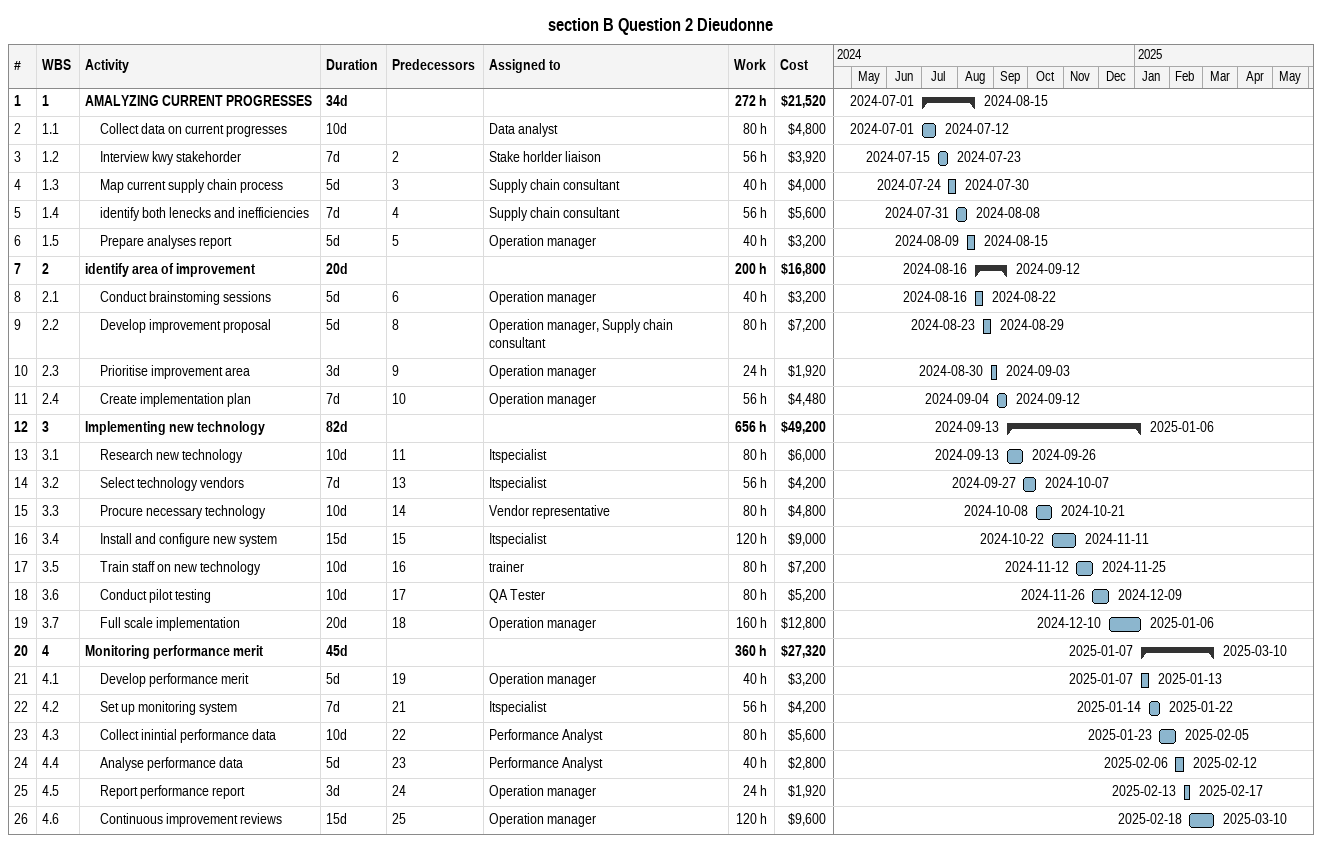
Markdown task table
section B Question 2 Dieudonne

| ID | WBS | Task | Duration | Start | Finish | Predecessors | Resources | Work (h) | Cost ($) |
|---|---|---|---|---|---|---|---|---|---|
| 1 | 1 | **AMALYZING CURRENT PROGRESSES** | 34d | 2024-07-01 | 2024-08-15 |  |  | 272 | 21520 |
| 2 | 1.1 | Collect data on current progresses | 10d | 2024-07-01 | 2024-07-12 |  | Data analyst | 80 | 4800 |
| 3 | 1.2 | Interview kwy stakehorder | 7d | 2024-07-15 | 2024-07-23 | 2 | Stake horlder liaison | 56 | 3920 |
| 4 | 1.3 | Map current supply chain process | 5d | 2024-07-24 | 2024-07-30 | 3 | Supply chain consultant | 40 | 4000 |
| 5 | 1.4 | identify both lenecks and inefficiencies | 7d | 2024-07-31 | 2024-08-08 | 4 | Supply chain consultant | 56 | 5600 |
| 6 | 1.5 | Prepare analyses report | 5d | 2024-08-09 | 2024-08-15 | 5 | Operation manager | 40 | 3200 |
| 7 | 2 | **identify area of improvement** | 20d | 2024-08-16 | 2024-09-12 |  |  | 200 | 16800 |
| 8 | 2.1 | Conduct brainstoming sessions | 5d | 2024-08-16 | 2024-08-22 | 6 | Operation manager | 40 | 3200 |
| 9 | 2.2 | Develop improvement proposal | 5d | 2024-08-23 | 2024-08-29 | 8 | Operation manager, Supply chain consultant | 80 | 7200 |
| 10 | 2.3 | Prioritise improvement area | 3d | 2024-08-30 | 2024-09-03 | 9 | Operation manager | 24 | 1920 |
| 11 | 2.4 | Create implementation plan | 7d | 2024-09-04 | 2024-09-12 | 10 | Operation manager | 56 | 4480 |
| 12 | 3 | **Implementing new technology** | 82d | 2024-09-13 | 2025-01-06 |  |  | 656 | 49200 |
| 13 | 3.1 | Research new technology | 10d | 2024-09-13 | 2024-09-26 | 11 | Itspecialist | 80 | 6000 |
| 14 | 3.2 | Select technology vendors | 7d | 2024-09-27 | 2024-10-07 | 13 | Itspecialist | 56 | 4200 |
| 15 | 3.3 | Procure necessary technology | 10d | 2024-10-08 | 2024-10-21 | 14 | Vendor representative | 80 | 4800 |
| 16 | 3.4 | Install and configure new system | 15d | 2024-10-22 | 2024-11-11 | 15 | Itspecialist | 120 | 9000 |
| 17 | 3.5 | Train staff on new technology | 10d | 2024-11-12 | 2024-11-25 | 16 | trainer | 80 | 7200 |
| 18 | 3.6 | Conduct pilot testing | 10d | 2024-11-26 | 2024-12-09 | 17 | QA Tester | 80 | 5200 |
| 19 | 3.7 | Full scale implementation | 20d | 2024-12-10 | 2025-01-06 | 18 | Operation manager | 160 | 12800 |
| 20 | 4 | **Monitoring performance merit** | 45d | 2025-01-07 | 2025-03-10 |  |  | 360 | 27320 |
| 21 | 4.1 | Develop performance merit | 5d | 2025-01-07 | 2025-01-13 | 19 | Operation manager | 40 | 3200 |
| 22 | 4.2 | Set up monitoring system | 7d | 2025-01-14 | 2025-01-22 | 21 | Itspecialist | 56 | 4200 |
| 23 | 4.3 | Collect inintial performance data | 10d | 2025-01-23 | 2025-02-05 | 22 | Performance Analyst | 80 | 5600 |
| 24 | 4.4 | Analyse performance data | 5d | 2025-02-06 | 2025-02-12 | 23 | Performance Analyst | 40 | 2800 |
| 25 | 4.5 | Report performance report | 3d | 2025-02-13 | 2025-02-17 | 24 | Operation manager | 24 | 1920 |
| 26 | 4.6 | Continuous improvement reviews | 15d | 2025-02-18 | 2025-03-10 | 25 | Operation manager | 120 | 9600 |
